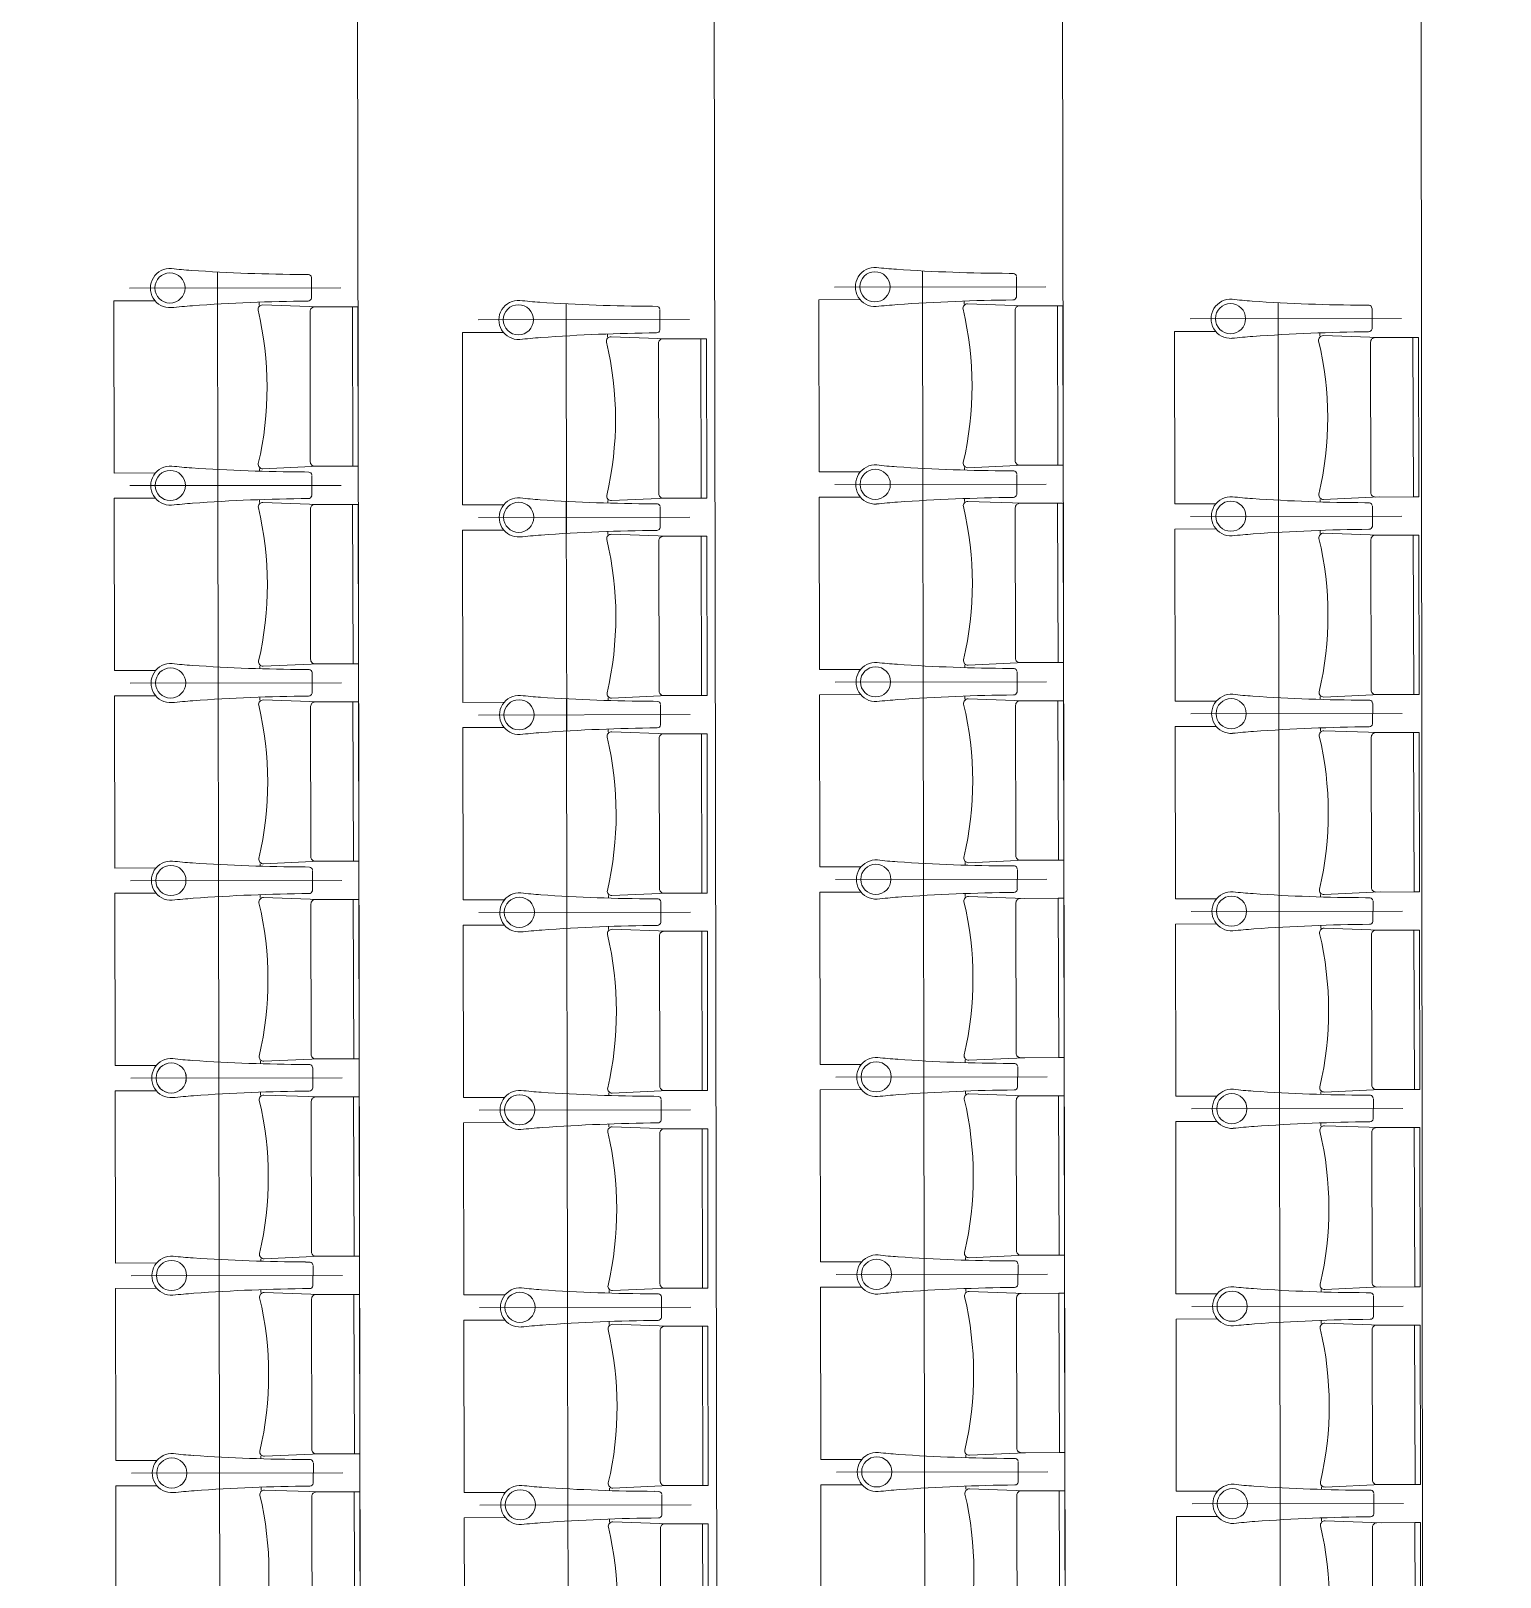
# Model space of a CAD drawing. Header units: millimetres. Extents: x 586 to 1010, y 369 to 668.
# Drawn here: x 701.259 to 705.416, y 475.729 to 480.103 of the extents above; entities that cross this region are included whole.
import ezdxf

# ---------------------------------------------------------------- set-up
doc = ezdxf.new("R2010")
doc.units = ezdxf.units.MM
doc.linetypes.add('CENTER', pattern=[2, 1.25, -0.25, 0.25, -0.25])
doc.linetypes.add('DASHED', pattern=[0.75, 0.5, -0.25])
doc.layers.add('plan line', color=7, linetype='Continuous', lineweight=15)

msp = doc.modelspace()

# ---------------------------------------------------------------- linework, layer by layer
at = {"color": 254, "lineweight": 25}
for points in [[(671.7124, 620.7085), (706.7355, 621.773), (754.2598, 613.8303), (814.6609, 600.1481), (855.7567, 598.0104), (895.0671, 567.0647), (920.0096, 542.0176), (952.0084, 521.2476), (977.2234, 504.6526), (979.6352, 479.2339), (986.3437, 463.8549), (988.7975, 462.3853)], [(654.944, 595.4717), (670.2671, 587.3174), (714.302, 595.1648), (787.0891, 595.1648), (819.3936, 580.9441), (821.0297, 562.8505), (813.4907, 552.7881), (808.7339, 539.6711), (796.4072, 534.7059), (791.0222, 527.249), (791.0222, 507.547), (797.3007, 476.5274), (814.9752, 463.8897), (836.1481, 474.6816), (874.0221, 478.5878), (885.7286, 462.7333), (863.0042, 436.0794), (845.7887, 420.6845), (845.1044, 408.6747)], [(639.2065, 583.4381), (644.7272, 575.638), (657.7961, 553.4401), (668.4043, 543.9291), (682.5178, 548.7307), (692.9838, 555.4778), (711.9339, 556.5828), (734.3456, 532.1334), (750.593, 477.7475), (754.1369, 444.164), (776.4657, 425.4473), (782.6172, 412.2355)]]:
    msp.add_spline(points, degree=3, dxfattribs=at)
at = {"layer": 'plan line'}
for p, q in [((704.1771, 480.6179), (704.1946, 469.5437)), ((702.1828, 480.5713), (702.2001, 469.5621)), ((703.209, 469.5964), (703.1917, 480.5621)), ((705.2023, 469.5739), (705.1918, 480.5653)), ((702.045, 479.414), (702.0321, 479.4142)), ((702.0531, 479.4043), (702.053, 479.3472)), ((704.0394, 479.4171), (704.0266, 479.4174)), ((704.0476, 479.4075), (704.0474, 479.3503)), ((701.4941, 479.3397), (701.6107, 479.3399)), ((701.4948, 478.8524), (701.4941, 479.3397)), ((701.9051, 479.3359), (701.9051, 479.3275)), ((703.0308, 479.3239), (703.0179, 479.3242)), ((703.0389, 479.3143), (703.0388, 479.2571)), ((703.4885, 479.3428), (703.6051, 479.343)), ((703.4893, 478.8555), (703.4885, 479.3428)), ((703.8995, 479.3391), (703.8995, 479.3306)), ((705.0455, 479.3271), (705.0327, 479.3273)), ((705.0536, 479.3175), (705.0535, 479.2603)), ((702.4799, 479.2496), (702.5965, 479.2498)), ((702.4806, 478.7623), (702.4799, 479.2496)), ((702.8909, 479.2459), (702.8909, 479.2374)), ((704.4946, 479.2528), (704.6112, 479.253)), ((704.4953, 478.7655), (704.4946, 479.2528)), ((704.9056, 479.249), (704.9056, 479.2406)), ((701.6114, 478.8526), (701.4948, 478.8524)), ((701.9058, 478.8648), (701.9058, 478.8575)), ((702.0459, 478.8552), (702.033, 478.8554)), ((702.0459, 478.8552), (702.033, 478.8554)), ((702.054, 478.8455), (702.0539, 478.7884)), ((702.054, 478.8455), (702.0539, 478.7884)), ((703.6058, 478.8557), (703.4893, 478.8555)), ((703.9002, 478.868), (703.9003, 478.8607)), ((704.0403, 478.8583), (704.0274, 478.8586)), ((704.0403, 478.8583), (704.0274, 478.8586)), ((704.0484, 478.8487), (704.0483, 478.7915)), ((704.0484, 478.8487), (704.0483, 478.7915)), ((701.4949, 478.7809), (701.6115, 478.7811)), ((701.4957, 478.2936), (701.4949, 478.7809)), ((701.906, 478.7771), (701.906, 478.7687)), ((702.5972, 478.7625), (702.4806, 478.7623)), ((702.8916, 478.7748), (702.8916, 478.7675)), ((703.0317, 478.7651), (703.0188, 478.7654)), ((703.0317, 478.7651), (703.0188, 478.7654)), ((703.0398, 478.7555), (703.0397, 478.6983)), ((703.0398, 478.7555), (703.0397, 478.6983)), ((703.4894, 478.784), (703.606, 478.7842)), ((703.4901, 478.2967), (703.4894, 478.784)), ((703.9004, 478.7803), (703.9004, 478.7718)), ((704.6119, 478.7657), (704.4953, 478.7655)), ((704.9063, 478.778), (704.9063, 478.7707)), ((705.0464, 478.7683), (705.0335, 478.7685)), ((705.0464, 478.7683), (705.0335, 478.7685)), ((705.0545, 478.7587), (705.0544, 478.7015)), ((705.0545, 478.7587), (705.0544, 478.7015)), ((702.4807, 478.6908), (702.5973, 478.691)), ((702.4815, 478.2035), (702.4807, 478.6908)), ((702.8918, 478.6871), (702.8918, 478.6786)), ((704.4955, 478.694), (704.6121, 478.6942)), ((704.4962, 478.2067), (704.4955, 478.694)), ((704.9065, 478.6902), (704.9065, 478.6818)), ((703.9011, 478.3092), (703.9011, 478.3019)), ((701.6123, 478.2938), (701.4957, 478.2936)), ((701.9067, 478.306), (701.9067, 478.2987)), ((702.0468, 478.2964), (702.0339, 478.2966)), ((702.0468, 478.2964), (702.0339, 478.2966)), ((702.0549, 478.2867), (702.0547, 478.2296)), ((702.0549, 478.2867), (702.0547, 478.2296)), ((703.6067, 478.2969), (703.4901, 478.2967)), ((704.0412, 478.2995), (704.0283, 478.2998)), ((704.0412, 478.2995), (704.0283, 478.2998)), ((704.0493, 478.2899), (704.0492, 478.2327)), ((704.0493, 478.2899), (704.0492, 478.2327)), ((701.4958, 478.2221), (701.6124, 478.2223)), ((701.4966, 477.7348), (701.4958, 478.2221)), ((703.4903, 478.2252), (703.6068, 478.2254)), ((703.491, 477.7379), (703.4903, 478.2252)), ((703.9013, 478.2215), (703.9013, 478.213)), ((701.9069, 478.2183), (701.9069, 478.2099)), ((702.5981, 478.2037), (702.4815, 478.2035)), ((702.8925, 478.216), (702.8925, 478.2087)), ((703.0326, 478.2063), (703.0197, 478.2066)), ((703.0326, 478.2063), (703.0197, 478.2066)), ((703.0407, 478.1967), (703.0405, 478.1395)), ((703.0407, 478.1967), (703.0405, 478.1395)), ((704.6128, 478.2069), (704.4962, 478.2067)), ((704.9072, 478.2192), (704.9072, 478.2119)), ((705.0473, 478.2095), (705.0344, 478.2097)), ((705.0473, 478.2095), (705.0344, 478.2097)), ((705.0554, 478.1999), (705.0552, 478.1427)), ((705.0554, 478.1999), (705.0552, 478.1427)), ((702.4816, 478.132), (702.5982, 478.1322)), ((704.4963, 478.1352), (704.6129, 478.1354)), ((704.4971, 477.6479), (704.4963, 478.1352)), ((702.4824, 477.6447), (702.4816, 478.132)), ((702.8926, 478.1283), (702.8927, 478.1198)), ((704.9074, 478.1314), (704.9074, 478.123)), ((701.9076, 477.7472), (701.9076, 477.7399)), ((703.902, 477.7504), (703.902, 477.7431)), ((704.0421, 477.7407), (704.0292, 477.741)), ((704.0421, 477.7407), (704.0292, 477.741)), ((701.6132, 477.735), (701.4966, 477.7348)), ((702.0476, 477.7376), (702.0348, 477.7378)), ((702.0476, 477.7376), (702.0348, 477.7378)), ((702.0558, 477.7279), (702.0556, 477.6708)), ((702.0558, 477.7279), (702.0556, 477.6708)), ((703.6076, 477.7381), (703.491, 477.7379)), ((704.0502, 477.7311), (704.05, 477.6739)), ((704.0502, 477.7311), (704.05, 477.6739)), ((701.4967, 477.6633), (701.6133, 477.6635)), ((701.4975, 477.176), (701.4967, 477.6633)), ((701.9077, 477.6595), (701.9077, 477.6511)), ((702.8934, 477.6572), (702.8934, 477.6499)), ((703.4911, 477.6664), (703.6077, 477.6666)), ((703.4919, 477.1791), (703.4911, 477.6664)), ((703.9022, 477.6627), (703.9022, 477.6542)), ((704.9081, 477.6604), (704.9081, 477.6531)), ((705.0481, 477.6507), (705.0353, 477.6509)), ((705.0481, 477.6507), (705.0353, 477.6509)), ((702.599, 477.6449), (702.4824, 477.6447)), ((703.0334, 477.6475), (703.0206, 477.6478)), ((703.0334, 477.6475), (703.0206, 477.6478)), ((703.0416, 477.6379), (703.0414, 477.5807)), ((703.0416, 477.6379), (703.0414, 477.5807)), ((704.6137, 477.6481), (704.4971, 477.6479)), ((705.0563, 477.6411), (705.0561, 477.5839)), ((705.0563, 477.6411), (705.0561, 477.5839)), ((702.4825, 477.5732), (702.5991, 477.5734)), ((702.4833, 477.0859), (702.4825, 477.5732)), ((702.8935, 477.5695), (702.8935, 477.561)), ((704.4972, 477.5764), (704.6138, 477.5766)), ((704.498, 477.0891), (704.4972, 477.5764)), ((704.9082, 477.5726), (704.9083, 477.5642)), ((701.6141, 477.1762), (701.4975, 477.176)), ((701.9085, 477.1884), (701.9085, 477.1811)), ((702.0485, 477.1788), (702.0357, 477.179)), ((702.0485, 477.1788), (702.0357, 477.179)), ((703.6085, 477.1793), (703.4919, 477.1791)), ((703.9029, 477.1916), (703.9029, 477.1843)), ((704.0429, 477.1819), (704.0301, 477.1822)), ((704.0429, 477.1819), (704.0301, 477.1822)), ((704.0511, 477.1723), (704.0509, 477.1151)), ((704.0511, 477.1723), (704.0509, 477.1151)), ((702.0567, 477.1691), (702.0565, 477.112)), ((702.0567, 477.1691), (702.0565, 477.112)), ((701.4976, 477.1045), (701.6142, 477.1047)), ((701.4984, 476.6172), (701.4976, 477.1045)), ((701.9086, 477.1007), (701.9086, 477.0923)), ((702.5999, 477.0861), (702.4833, 477.0859)), ((702.8943, 477.0984), (702.8943, 477.0911)), ((703.0343, 477.0887), (703.0215, 477.089)), ((703.0343, 477.0887), (703.0215, 477.089)), ((703.492, 477.1076), (703.6086, 477.1078)), ((703.4928, 476.6203), (703.492, 477.1076)), ((703.903, 477.1039), (703.903, 477.0954)), ((704.6146, 477.0893), (704.498, 477.0891)), ((704.909, 477.1016), (704.909, 477.0943)), ((705.049, 477.0919), (705.0362, 477.0921)), ((705.049, 477.0919), (705.0362, 477.0921)), ((705.0572, 477.0823), (705.057, 477.0251)), ((705.0572, 477.0823), (705.057, 477.0251)), ((703.0425, 477.0791), (703.0423, 477.0219)), ((703.0425, 477.0791), (703.0423, 477.0219)), ((702.4834, 477.0144), (702.6, 477.0146)), ((702.4842, 476.5271), (702.4834, 477.0144)), ((702.8944, 477.0107), (702.8944, 477.0022)), ((704.4981, 477.0176), (704.6147, 477.0178)), ((704.4989, 476.5303), (704.4981, 477.0176)), ((704.9091, 477.0138), (704.9091, 477.0054)), ((701.615, 476.6174), (701.4984, 476.6172)), ((701.9094, 476.6296), (701.9094, 476.6223)), ((702.0494, 476.62), (702.0365, 476.6202)), ((702.0494, 476.62), (702.0365, 476.6202)), ((702.0575, 476.6103), (702.0574, 476.5532)), ((702.0575, 476.6103), (702.0574, 476.5532)), ((703.6094, 476.6205), (703.4928, 476.6203)), ((703.9038, 476.6328), (703.9038, 476.6255)), ((704.0438, 476.6231), (704.031, 476.6234)), ((704.0438, 476.6231), (704.031, 476.6234)), ((704.052, 476.6135), (704.0518, 476.5563)), ((704.052, 476.6135), (704.0518, 476.5563)), ((701.4985, 476.5457), (701.6151, 476.5459)), ((701.4992, 476.0584), (701.4985, 476.5457)), ((701.9095, 476.5419), (701.9095, 476.5335)), ((702.6008, 476.5273), (702.4842, 476.5271)), ((702.8952, 476.5396), (702.8952, 476.5323)), ((703.0352, 476.5299), (703.0223, 476.5302)), ((703.0352, 476.5299), (703.0223, 476.5302)), ((703.0433, 476.5203), (703.0432, 476.4631)), ((703.0433, 476.5203), (703.0432, 476.4631)), ((703.4929, 476.5488), (703.6095, 476.549)), ((703.4937, 476.0615), (703.4929, 476.5488)), ((703.9039, 476.5451), (703.9039, 476.5366)), ((704.6155, 476.5305), (704.4989, 476.5303)), ((704.9099, 476.5428), (704.9099, 476.5355)), ((705.0499, 476.5331), (705.0371, 476.5333)), ((705.0499, 476.5331), (705.0371, 476.5333)), ((705.0581, 476.5235), (705.0579, 476.4663)), ((705.0581, 476.5235), (705.0579, 476.4663)), ((702.4843, 476.4556), (702.6009, 476.4558)), ((702.485, 475.9683), (702.4843, 476.4556)), ((702.8953, 476.4519), (702.8953, 476.4434)), ((704.499, 476.4588), (704.6156, 476.459)), ((704.4998, 475.9715), (704.499, 476.4588)), ((704.91, 476.455), (704.91, 476.4466)), ((701.6158, 476.0586), (701.4992, 476.0584)), ((701.9102, 476.0708), (701.9102, 476.0635)), ((702.0503, 476.0612), (702.0374, 476.0614)), ((702.0503, 476.0612), (702.0374, 476.0614)), ((702.0584, 476.0515), (702.0583, 475.9944)), ((702.0584, 476.0515), (702.0583, 475.9944)), ((703.6103, 476.0617), (703.4937, 476.0615)), ((703.9047, 476.074), (703.9047, 476.0667)), ((704.0447, 476.0643), (704.0319, 476.0646)), ((704.0447, 476.0643), (704.0319, 476.0646)), ((704.0528, 476.0547), (704.0527, 475.9975)), ((704.0528, 476.0547), (704.0527, 475.9975)), ((703.4938, 475.99), (703.6104, 475.9902)), ((703.4945, 475.5027), (703.4938, 475.99)), ((701.4994, 475.9869), (701.6159, 475.9871)), ((701.5001, 475.4996), (701.4994, 475.9869)), ((701.9104, 475.9831), (701.9104, 475.9747)), ((702.6016, 475.9685), (702.485, 475.9683)), ((702.896, 475.9808), (702.896, 475.9735)), ((703.0361, 475.9711), (703.0232, 475.9714)), ((703.0361, 475.9711), (703.0232, 475.9714)), ((703.0442, 475.9615), (703.0441, 475.9043)), ((703.0442, 475.9615), (703.0441, 475.9043)), ((703.9048, 475.9863), (703.9048, 475.9778)), ((704.6163, 475.9717), (704.4998, 475.9715)), ((704.9107, 475.984), (704.9108, 475.9767)), ((705.0508, 475.9743), (705.0379, 475.9745)), ((705.0508, 475.9743), (705.0379, 475.9745)), ((705.0589, 475.9647), (705.0588, 475.9075)), ((705.0589, 475.9647), (705.0588, 475.9075)), ((702.4852, 475.8968), (702.6017, 475.897)), ((702.4859, 475.4095), (702.4852, 475.8968)), ((702.8962, 475.8931), (702.8962, 475.8846)), ((704.4999, 475.9), (704.6165, 475.9002)), ((704.5006, 475.4127), (704.4999, 475.9)), ((704.9109, 475.8962), (704.9109, 475.8878))]:
    msp.add_line(p, q, dxfattribs=at)
at = {"layer": 'plan line', "linetype": 'DASHED', "ltscale": 3}
for p, q in [((701.7885, 478.7716), (701.7875, 479.4212)), ((703.7829, 478.7748), (703.7819, 479.4243)), ((702.7743, 478.6816), (702.7733, 479.3311)), ((704.789, 478.6848), (704.788, 479.3343)), ((701.7894, 478.2128), (701.7883, 478.8624)), ((703.7838, 478.216), (703.7828, 478.8655)), ((702.7752, 478.1228), (702.7741, 478.7723)), ((704.7899, 478.126), (704.7889, 478.7755)), ((701.7903, 477.654), (701.7892, 478.3036)), ((703.7847, 477.6572), (703.7836, 478.3067)), ((702.776, 477.564), (702.775, 478.2135)), ((704.7908, 477.5672), (704.7897, 478.2167)), ((701.7911, 477.0952), (701.7901, 477.7448)), ((703.7856, 477.0984), (703.7845, 477.7479)), ((702.7769, 477.0052), (702.7759, 477.6547)), ((704.7916, 477.0084), (704.7906, 477.6579)), ((701.792, 476.5364), (701.791, 477.186)), ((703.7864, 476.5396), (703.7854, 477.1891)), ((702.7778, 476.4464), (702.7768, 477.0959)), ((704.7925, 476.4496), (704.7915, 477.0991)), ((701.7929, 475.9776), (701.7919, 476.6272)), ((703.7873, 475.9808), (703.7863, 476.6303)), ((702.7787, 475.8876), (702.7777, 476.5371)), ((704.7934, 475.8908), (704.7924, 476.5403)), ((701.7938, 475.4188), (701.7928, 476.0684)), ((703.7882, 475.422), (703.7872, 476.0715)), ((702.7796, 475.3288), (702.7786, 475.9783)), ((704.7943, 475.332), (704.7933, 475.9815))]:
    msp.add_line(p, q, dxfattribs=at)
at = {"layer": 'plan line', "linetype": 'CENTER', "ltscale": 3}
for p, q in [((702.1365, 479.3764), (701.5386, 479.3755)), ((704.1309, 479.3796), (703.533, 479.3786)), ((703.1223, 479.2864), (702.5244, 479.2854)), ((705.137, 479.2896), (704.5391, 479.2886)), ((702.1374, 478.8176), (701.5395, 478.8167)), ((702.1374, 478.8176), (701.5395, 478.8167)), ((704.1318, 478.8208), (703.5339, 478.8198)), ((704.1318, 478.8208), (703.5339, 478.8198)), ((703.1232, 478.7276), (702.5253, 478.7266)), ((703.1232, 478.7276), (702.5253, 478.7266)), ((705.1379, 478.7308), (704.54, 478.7298)), ((705.1379, 478.7308), (704.54, 478.7298)), ((702.1383, 478.2588), (701.5403, 478.2579)), ((702.1383, 478.2588), (701.5403, 478.2579)), ((704.1327, 478.262), (703.5348, 478.261)), ((704.1327, 478.262), (703.5348, 478.261)), ((703.1241, 478.1688), (702.5261, 478.1678)), ((703.1241, 478.1688), (702.5261, 478.1678)), ((705.1388, 478.172), (704.5408, 478.171)), ((705.1388, 478.172), (704.5408, 478.171)), ((702.1392, 477.7), (701.5412, 477.6991)), ((702.1392, 477.7), (701.5412, 477.6991)), ((704.1336, 477.7032), (703.5356, 477.7022)), ((704.1336, 477.7032), (703.5356, 477.7022)), ((703.125, 477.61), (702.527, 477.609)), ((703.125, 477.61), (702.527, 477.609)), ((705.1397, 477.6132), (704.5417, 477.6122)), ((705.1397, 477.6132), (704.5417, 477.6122)), ((702.14, 477.1412), (701.5421, 477.1403)), ((702.14, 477.1412), (701.5421, 477.1403)), ((704.1345, 477.1444), (703.5365, 477.1434)), ((704.1345, 477.1444), (703.5365, 477.1434)), ((703.1258, 477.0512), (702.5279, 477.0502)), ((703.1258, 477.0512), (702.5279, 477.0502)), ((705.1405, 477.0544), (704.5426, 477.0534)), ((705.1405, 477.0544), (704.5426, 477.0534)), ((702.1409, 476.5824), (701.543, 476.5815)), ((702.1409, 476.5824), (701.543, 476.5815)), ((704.1353, 476.5856), (703.5374, 476.5846)), ((704.1353, 476.5856), (703.5374, 476.5846)), ((703.1267, 476.4924), (702.5288, 476.4914)), ((703.1267, 476.4924), (702.5288, 476.4914)), ((705.1414, 476.4956), (704.5435, 476.4946)), ((705.1414, 476.4956), (704.5435, 476.4946)), ((702.1418, 476.0236), (701.5439, 476.0227)), ((702.1418, 476.0236), (701.5439, 476.0227)), ((704.1362, 476.0268), (703.5383, 476.0258)), ((704.1362, 476.0268), (703.5383, 476.0258)), ((703.1276, 475.9336), (702.5297, 475.9326)), ((703.1276, 475.9336), (702.5297, 475.9326)), ((705.1423, 475.9368), (704.5444, 475.9358)), ((705.1423, 475.9368), (704.5444, 475.9358))]:
    msp.add_line(p, q, dxfattribs=at)
at = {"layer": 'plan line'}
for points in [[(702.0732, 479.3224), (701.9149, 479.3279, 0.474715), (701.902, 479.3132, -0.115865), (701.9027, 478.8791, 0.474715), (701.9157, 478.8644), (702.0739, 478.8715)], [(702.1687, 479.3225), (702.0617, 479.3223, 0.414214), (702.049, 479.3096), (702.0497, 478.8842, 0.414214), (702.0624, 478.8715), (702.1702, 478.8717), (702.1687, 479.3225)], [(704.0676, 479.3255), (703.9093, 479.3311, 0.474715), (703.8964, 479.3163, -0.115865), (703.8971, 478.8823, 0.474715), (703.9101, 478.8676), (704.0683, 478.8747)], [(704.1632, 479.3256), (704.0561, 479.3255, 0.414214), (704.0435, 479.3128), (704.0441, 478.8873, 0.414214), (704.0569, 478.8747), (704.1646, 478.8748), (704.1632, 479.3256)], [(703.059, 479.2323), (702.9007, 479.2379, 0.474715), (702.8878, 479.2231, -0.115865), (702.8885, 478.7891, 0.474715), (702.9015, 478.7744), (703.0597, 478.7815)], [(703.1545, 479.2324), (703.0475, 479.2323, 0.414214), (703.0348, 479.2196), (703.0355, 478.7941, 0.414214), (703.0482, 478.7815), (703.156, 478.7816), (703.1545, 479.2324)], [(705.0737, 479.2355), (704.9154, 479.2411, 0.474715), (704.9025, 479.2263, -0.115865), (704.9032, 478.7923, 0.474715), (704.9162, 478.7775), (705.0744, 478.7847)], [(705.1692, 479.2356), (705.0622, 479.2355, 0.414214), (705.0496, 479.2227), (705.0502, 478.7973, 0.414214), (705.0629, 478.7846), (705.1707, 478.7848), (705.1692, 479.2356)], [(702.0741, 478.7636), (701.9158, 478.7691, 0.474715), (701.9029, 478.7544, -0.115865), (701.9036, 478.3203, 0.474715), (701.9165, 478.3056), (702.0748, 478.3127)], [(702.1696, 478.7637), (702.0626, 478.7635, 0.414214), (702.0499, 478.7508), (702.0506, 478.3254, 0.414214), (702.0633, 478.3127), (702.1711, 478.3129), (702.1696, 478.7637)], [(704.0685, 478.7667), (703.9102, 478.7723, 0.474715), (703.8973, 478.7575, -0.115865), (703.898, 478.3235, 0.474715), (703.911, 478.3088), (704.0692, 478.3159)], [(704.164, 478.7668), (704.057, 478.7667, 0.414214), (704.0443, 478.754), (704.045, 478.3285, 0.414214), (704.0577, 478.3159), (704.1655, 478.316), (704.164, 478.7668)], [(703.0599, 478.6735), (702.9016, 478.6791, 0.474715), (702.8887, 478.6643, -0.115865), (702.8894, 478.2303, 0.474715), (702.9023, 478.2156), (703.0606, 478.2227)], [(703.1554, 478.6736), (703.0484, 478.6735, 0.414214), (703.0357, 478.6608), (703.0364, 478.2353, 0.414214), (703.0491, 478.2227), (703.1569, 478.2228), (703.1554, 478.6736)], [(705.0746, 478.6767), (704.9163, 478.6823, 0.474715), (704.9034, 478.6675, -0.115865), (704.9041, 478.2335, 0.474715), (704.917, 478.2187), (705.0753, 478.2259)], [(705.1701, 478.6768), (705.0631, 478.6767, 0.414214), (705.0504, 478.6639), (705.0511, 478.2385, 0.414214), (705.0638, 478.2258), (705.1716, 478.226), (705.1701, 478.6768)], [(702.0749, 478.2048), (701.9167, 478.2103, 0.474715), (701.9038, 478.1956, -0.115865), (701.9044, 477.7615, 0.474715), (701.9174, 477.7468), (702.0756, 477.7539)], [(702.1705, 478.2049), (702.0635, 478.2047, 0.414214), (702.0508, 478.192), (702.0515, 477.7666, 0.414214), (702.0642, 477.7539), (702.172, 477.7541), (702.1705, 478.2049)], [(704.0694, 478.2079), (703.9111, 478.2135, 0.474715), (703.8982, 478.1987, -0.115865), (703.8989, 477.7647, 0.474715), (703.9118, 477.75), (704.0701, 477.7571)], [(704.1649, 478.208), (704.0579, 478.2079, 0.414214), (704.0452, 478.1952), (704.0459, 477.7697, 0.414214), (704.0586, 477.7571), (704.1664, 477.7572), (704.1649, 478.208)], [(703.0607, 478.1147), (702.9025, 478.1203, 0.474715), (702.8896, 478.1055, -0.115865), (702.8902, 477.6715, 0.474715), (702.9032, 477.6568), (703.0614, 477.6639)], [(703.1563, 478.1148), (703.0493, 478.1147, 0.414214), (703.0366, 478.102), (703.0373, 477.6765, 0.414214), (703.05, 477.6639), (703.1578, 477.664), (703.1563, 478.1148)], [(705.0754, 478.1179), (704.9172, 478.1235, 0.474715), (704.9043, 478.1087, -0.115865), (704.9049, 477.6747, 0.474715), (704.9179, 477.6599), (705.0762, 477.6671)], [(705.171, 478.118), (705.064, 478.1179, 0.414214), (705.0513, 478.1051), (705.052, 477.6797, 0.414214), (705.0647, 477.667), (705.1725, 477.6672), (705.171, 478.118)], [(702.0758, 477.646), (701.9176, 477.6515, 0.474715), (701.9046, 477.6368, -0.115865), (701.9053, 477.2027, 0.474715), (701.9183, 477.188), (702.0765, 477.1951)], [(704.0702, 477.6491), (703.912, 477.6547, 0.474715), (703.8991, 477.6399, -0.115865), (703.8997, 477.2059, 0.474715), (703.9127, 477.1912), (704.0709, 477.1983)], [(702.1714, 477.6461), (702.0644, 477.6459, 0.414214), (702.0517, 477.6332), (702.0524, 477.2078, 0.414214), (702.0651, 477.1951), (702.1729, 477.1953), (702.1714, 477.6461)], [(704.1658, 477.6492), (704.0588, 477.6491, 0.414214), (704.0461, 477.6364), (704.0468, 477.2109, 0.414214), (704.0595, 477.1983), (704.1673, 477.1984), (704.1658, 477.6492)], [(705.0763, 477.5591), (704.9181, 477.5647, 0.474715), (704.9051, 477.5499, -0.115865), (704.9058, 477.1159, 0.474715), (704.9188, 477.1011), (705.077, 477.1083)], [(703.0616, 477.5559), (702.9034, 477.5615, 0.474715), (702.8904, 477.5467, -0.115865), (702.8911, 477.1127, 0.474715), (702.9041, 477.098), (703.0623, 477.1051)], [(703.1572, 477.556), (703.0502, 477.5559, 0.414214), (703.0375, 477.5432), (703.0382, 477.1177, 0.414214), (703.0509, 477.1051), (703.1587, 477.1052), (703.1572, 477.556)], [(705.1719, 477.5592), (705.0649, 477.5591, 0.414214), (705.0522, 477.5463), (705.0529, 477.1209, 0.414214), (705.0656, 477.1082), (705.1734, 477.1084), (705.1719, 477.5592)], [(702.0767, 477.0872), (701.9184, 477.0927, 0.474715), (701.9055, 477.078, -0.115865), (701.9062, 476.6439, 0.474715), (701.9192, 476.6292), (702.0774, 476.6363)], [(702.1723, 477.0873), (702.0653, 477.0871, 0.414214), (702.0526, 477.0744), (702.0532, 476.649, 0.414214), (702.066, 476.6363), (702.1737, 476.6365), (702.1723, 477.0873)], [(704.0711, 477.0903), (703.9129, 477.0959, 0.474715), (703.8999, 477.0811, -0.115865), (703.9006, 476.6471, 0.474715), (703.9136, 476.6324), (704.0718, 476.6395)], [(704.1667, 477.0904), (704.0597, 477.0903, 0.414214), (704.047, 477.0776), (704.0477, 476.6521, 0.414214), (704.0604, 476.6395), (704.1682, 476.6396), (704.1667, 477.0904)], [(703.0625, 476.9971), (702.9042, 477.0027, 0.474715), (702.8913, 476.9879, -0.115865), (702.892, 476.5539, 0.474715), (702.905, 476.5392), (703.0632, 476.5463)], [(703.1581, 476.9972), (703.0511, 476.9971, 0.414214), (703.0384, 476.9844), (703.039, 476.5589, 0.414214), (703.0518, 476.5463), (703.1595, 476.5464), (703.1581, 476.9972)], [(705.0772, 477.0003), (704.919, 477.0059, 0.474715), (704.906, 476.9911, -0.115865), (704.9067, 476.5571, 0.474715), (704.9197, 476.5423), (705.0779, 476.5495)], [(705.1728, 477.0004), (705.0658, 477.0003, 0.414214), (705.0531, 476.9875), (705.0538, 476.5621, 0.414214), (705.0665, 476.5494), (705.1742, 476.5496), (705.1728, 477.0004)], [(702.0776, 476.5284), (701.9193, 476.5339, 0.474715), (701.9064, 476.5192, -0.115865), (701.9071, 476.0851, 0.474715), (701.9201, 476.0704), (702.0783, 476.0775)], [(702.1731, 476.5285), (702.0661, 476.5283, 0.414214), (702.0535, 476.5156), (702.0541, 476.0902, 0.414214), (702.0668, 476.0775), (702.1746, 476.0777), (702.1731, 476.5285)], [(704.072, 476.5315), (703.9137, 476.5371, 0.474715), (703.9008, 476.5223, -0.115865), (703.9015, 476.0883, 0.474715), (703.9145, 476.0736), (704.0727, 476.0807)], [(704.1676, 476.5316), (704.0606, 476.5315, 0.414214), (704.0479, 476.5188), (704.0485, 476.0933, 0.414214), (704.0613, 476.0807), (704.169, 476.0808), (704.1676, 476.5316)], [(703.0634, 476.4383), (702.9051, 476.4439, 0.474715), (702.8922, 476.4291, -0.115865), (702.8929, 475.9951, 0.474715), (702.9059, 475.9804), (703.0641, 475.9875)], [(703.1589, 476.4384), (703.0519, 476.4383, 0.414214), (703.0393, 476.4256), (703.0399, 476.0001, 0.414214), (703.0526, 475.9875), (703.1604, 475.9876), (703.1589, 476.4384)], [(705.0781, 476.4415), (704.9198, 476.4471, 0.474715), (704.9069, 476.4323, -0.115865), (704.9076, 475.9983, 0.474715), (704.9206, 475.9835), (705.0788, 475.9907)], [(705.1737, 476.4416), (705.0666, 476.4415, 0.414214), (705.054, 476.4287), (705.0546, 476.0033, 0.414214), (705.0674, 475.9906), (705.1751, 475.9908), (705.1737, 476.4416)], [(702.0785, 475.9696), (701.9202, 475.9751, 0.474715), (701.9073, 475.9604, -0.115865), (701.908, 475.5263, 0.474715), (701.9209, 475.5116), (702.0792, 475.5187)], [(702.174, 475.9697), (702.067, 475.9695, 0.414214), (702.0543, 475.9568), (702.055, 475.5314, 0.414214), (702.0677, 475.5187), (702.1755, 475.5189), (702.174, 475.9697)], [(704.0729, 475.9727), (703.9146, 475.9783, 0.474715), (703.9017, 475.9635, -0.115865), (703.9024, 475.5295, 0.474715), (703.9154, 475.5148), (704.0736, 475.5219)], [(704.1684, 475.9728), (704.0614, 475.9727, 0.414214), (704.0488, 475.96), (704.0494, 475.5345, 0.414214), (704.0621, 475.5219), (704.1699, 475.522), (704.1684, 475.9728)], [(703.0643, 475.8795), (702.906, 475.8851, 0.474715), (702.8931, 475.8703, -0.115865), (702.8938, 475.4363, 0.474715), (702.9067, 475.4216), (703.065, 475.4287)], [(703.1598, 475.8796), (703.0528, 475.8795, 0.414214), (703.0401, 475.8668), (703.0408, 475.4413, 0.414214), (703.0535, 475.4287), (703.1613, 475.4288), (703.1598, 475.8796)], [(705.079, 475.8827), (704.9207, 475.8883, 0.474715), (704.9078, 475.8735, -0.115865), (704.9085, 475.4395, 0.474715), (704.9215, 475.4248), (705.0797, 475.4319)], [(705.1745, 475.8828), (705.0675, 475.8827, 0.414214), (705.0548, 475.8699), (705.0555, 475.4445, 0.414214), (705.0682, 475.4318), (705.176, 475.432), (705.1745, 475.8828)]]:
    msp.add_lwpolyline(points, format="xyb", dxfattribs=at)
for points in [[(702.1847, 479.3225), (702.1855, 478.8717), (702.1702, 478.8717), (702.1687, 479.3225), (702.1847, 479.3225)], [(704.1792, 479.3256), (704.1799, 478.8748), (704.1646, 478.8748), (704.1632, 479.3256), (704.1792, 479.3256)], [(703.1705, 479.2324), (703.1713, 478.7816), (703.156, 478.7816), (703.1545, 479.2324), (703.1705, 479.2324)], [(705.1853, 479.2356), (705.186, 478.7848), (705.1707, 478.7848), (705.1692, 479.2356), (705.1853, 479.2356)], [(702.1856, 478.7637), (702.1863, 478.3129), (702.1711, 478.3129), (702.1696, 478.7637), (702.1856, 478.7637)], [(704.18, 478.7668), (704.1808, 478.316), (704.1655, 478.316), (704.164, 478.7668), (704.18, 478.7668)], [(703.1714, 478.6736), (703.1721, 478.2228), (703.1569, 478.2228), (703.1554, 478.6736), (703.1714, 478.6736)], [(705.1861, 478.6768), (705.1868, 478.226), (705.1716, 478.226), (705.1701, 478.6768), (705.1861, 478.6768)], [(702.1865, 478.2049), (702.1872, 477.7541), (702.172, 477.7541), (702.1705, 478.2049), (702.1865, 478.2049)], [(704.1809, 478.208), (704.1816, 477.7572), (704.1664, 477.7572), (704.1649, 478.208), (704.1809, 478.208)], [(703.1723, 478.1148), (703.173, 477.664), (703.1578, 477.664), (703.1563, 478.1148), (703.1723, 478.1148)], [(705.187, 478.118), (705.1877, 477.6672), (705.1725, 477.6672), (705.171, 478.118), (705.187, 478.118)], [(702.1874, 477.6461), (702.1881, 477.1953), (702.1729, 477.1953), (702.1714, 477.6461), (702.1874, 477.6461)], [(704.1818, 477.6492), (704.1825, 477.1984), (704.1673, 477.1984), (704.1658, 477.6492), (704.1818, 477.6492)], [(703.1732, 477.556), (703.1739, 477.1052), (703.1587, 477.1052), (703.1572, 477.556), (703.1732, 477.556)], [(705.1879, 477.5592), (705.1886, 477.1084), (705.1734, 477.1084), (705.1719, 477.5592), (705.1879, 477.5592)], [(702.1883, 477.0873), (702.189, 476.6365), (702.1737, 476.6365), (702.1723, 477.0873), (702.1883, 477.0873)], [(704.1827, 477.0905), (704.1834, 476.6396), (704.1682, 476.6396), (704.1667, 477.0904), (704.1827, 477.0905)], [(703.1741, 476.9972), (703.1748, 476.5464), (703.1595, 476.5464), (703.1581, 476.9972), (703.1741, 476.9972)], [(705.1888, 477.0004), (705.1895, 476.5496), (705.1742, 476.5496), (705.1728, 477.0004), (705.1888, 477.0004)], [(702.1891, 476.5285), (702.1899, 476.0777), (702.1746, 476.0777), (702.1731, 476.5285), (702.1891, 476.5285)], [(704.1836, 476.5317), (704.1843, 476.0808), (704.169, 476.0808), (704.1676, 476.5316), (704.1836, 476.5317)], [(703.1749, 476.4384), (703.1757, 475.9876), (703.1604, 475.9876), (703.1589, 476.4384), (703.1749, 476.4384)], [(705.1897, 476.4416), (705.1904, 475.9908), (705.1751, 475.9908), (705.1737, 476.4416), (705.1897, 476.4416)], [(702.19, 475.9697), (702.1907, 475.5189), (702.1755, 475.5189), (702.174, 475.9697), (702.19, 475.9697)], [(704.1845, 475.9729), (704.1852, 475.522), (704.1699, 475.522), (704.1684, 475.9728), (704.1845, 475.9729)], [(703.1758, 475.8796), (703.1765, 475.4288), (703.1613, 475.4288), (703.1598, 475.8796), (703.1758, 475.8796)], [(705.1905, 475.8828), (705.1913, 475.432), (705.176, 475.432), (705.1745, 475.8828), (705.1905, 475.8828)]]:
    msp.add_lwpolyline(points, dxfattribs=at)
for centre in [(701.6527, 479.376), (703.6471, 479.3792), (702.6385, 479.286), (704.6532, 479.2891), (701.6536, 478.8172), (701.6536, 478.8172), (703.648, 478.8204), (703.648, 478.8204), (702.6394, 478.7272), (702.6394, 478.7272), (704.6541, 478.7303), (704.6541, 478.7303), (701.6545, 478.2584), (701.6545, 478.2584), (703.6489, 478.2616), (703.6489, 478.2616), (702.6403, 478.1684), (702.6403, 478.1684), (704.655, 478.1715), (704.655, 478.1715), (701.6554, 477.6996), (701.6554, 477.6996), (703.6498, 477.7028), (703.6498, 477.7028), (702.6412, 477.6096), (702.6412, 477.6096), (704.6559, 477.6127), (704.6559, 477.6127), (701.6563, 477.1408), (701.6562, 477.1408), (703.6507, 477.144), (703.6507, 477.144), (702.6421, 477.0508), (702.642, 477.0508), (704.6568, 477.0539), (704.6568, 477.0539), (701.6571, 476.582), (701.6571, 476.582), (703.6516, 476.5852), (703.6516, 476.5852), (702.6429, 476.492), (702.6429, 476.492), (704.6576, 476.4951), (704.6576, 476.4951), (701.658, 476.0232), (701.658, 476.0232), (703.6524, 476.0264), (703.6524, 476.0264), (702.6438, 475.9332), (702.6438, 475.9332), (704.6585, 475.9364), (704.6585, 475.9364)]:
    msp.add_circle(centre, 0.0427, dxfattribs=at)
for centre, radius, start, end in [((701.6529, 479.3757), 0.0554, 85.5424, 273.5847), ((701.7775, 480.4183), 0.9947, 263.0552, 266.318), ((702.052, 484.4108), 4.9966, 266.1162, 269.7717), ((702.0436, 479.4047), 0.00935, 8.5288, 81.652), ((703.6473, 479.3788), 0.0554, 85.5424, 273.5847), ((703.7719, 480.4215), 0.9947, 263.0552, 266.318), ((704.0465, 484.4139), 4.9966, 266.1162, 269.7717), ((704.0381, 479.4079), 0.00935, 8.5288, 81.652), ((702.0445, 475.3841), 3.9554, 94.7628, 95.6309), ((702.0946, 474.0106), 5.3287, 90.5499, 94.0735), ((702.0434, 479.3487), 0.00967, 269.4661, 350.9165), ((702.6387, 479.2856), 0.0554, 85.5424, 273.5847), ((702.7633, 480.3283), 0.9947, 263.0552, 266.318), ((703.0378, 484.3207), 4.9966, 266.1162, 269.7717), ((703.0294, 479.3147), 0.00935, 8.5288, 81.652), ((704.0389, 475.3873), 3.9554, 94.7628, 95.6309), ((704.089, 474.0137), 5.3287, 90.5499, 94.0735), ((704.0378, 479.3519), 0.00967, 269.4661, 350.9165), ((704.6534, 479.2888), 0.0554, 85.5424, 273.5847), ((704.778, 480.3315), 0.9947, 263.0552, 266.318), ((705.0526, 484.3239), 4.9966, 266.1162, 269.7717), ((705.0441, 479.3179), 0.00935, 8.5288, 81.652), ((703.0303, 475.2941), 3.9554, 94.7628, 95.6309), ((703.0804, 473.9205), 5.3287, 90.5499, 94.0735), ((703.0292, 479.2587), 0.00967, 269.4661, 350.9165), ((705.045, 475.2973), 3.9554, 94.7628, 95.6309), ((705.0951, 473.9237), 5.3287, 90.5499, 94.0735), ((705.0439, 479.2618), 0.00967, 269.4661, 350.9165), ((701.6538, 478.8169), 0.0554, 85.5424, 273.5847), ((701.6538, 478.8169), 0.0554, 85.5424, 273.5847), ((701.7784, 479.8595), 0.9947, 263.0552, 266.318), ((701.7784, 479.8595), 0.9947, 263.0552, 266.318), ((702.0529, 483.852), 4.9966, 266.1162, 269.7717), ((702.0529, 483.852), 4.9966, 266.1162, 269.7717), ((702.0445, 478.8459), 0.00935, 8.5288, 81.652), ((702.0445, 478.8459), 0.00935, 8.5288, 81.652), ((703.6482, 478.82), 0.0554, 85.5424, 273.5847), ((703.6482, 478.82), 0.0554, 85.5424, 273.5847), ((703.7728, 479.8627), 0.9947, 263.0552, 266.318), ((703.7728, 479.8627), 0.9947, 263.0552, 266.318), ((704.0474, 483.8551), 4.9966, 266.1162, 269.7717), ((704.0473, 483.8551), 4.9966, 266.1162, 269.7717), ((704.0389, 478.8491), 0.00935, 8.5288, 81.652), ((704.0389, 478.8491), 0.00935, 8.5288, 81.652), ((702.0443, 478.7899), 0.00967, 269.4661, 350.9165), ((702.0443, 478.7899), 0.00967, 269.4661, 350.9165), ((704.0387, 478.7931), 0.00967, 269.4661, 350.9165), ((704.0387, 478.7931), 0.00967, 269.4661, 350.9165), ((702.0453, 474.8253), 3.9554, 94.7628, 95.6309), ((702.0454, 474.8253), 3.9554, 94.7628, 95.6309), ((702.0955, 473.4518), 5.3287, 90.5499, 94.0735), ((702.0955, 473.4518), 5.3287, 90.5499, 94.0735), ((702.6396, 478.7268), 0.0554, 85.5424, 273.5847), ((702.6396, 478.7268), 0.0554, 85.5424, 273.5847), ((702.7642, 479.7695), 0.9947, 263.0552, 266.318), ((702.7642, 479.7695), 0.9947, 263.0552, 266.318), ((703.0387, 483.7619), 4.9966, 266.1162, 269.7717), ((703.0387, 483.7619), 4.9966, 266.1162, 269.7717), ((703.0303, 478.7559), 0.00935, 8.5288, 81.652), ((703.0303, 478.7559), 0.00935, 8.5288, 81.652), ((704.0398, 474.8285), 3.9554, 94.7628, 95.6309), ((704.0398, 474.8285), 3.9554, 94.7628, 95.6309), ((704.0899, 473.4549), 5.3287, 90.5499, 94.0735), ((704.0899, 473.4549), 5.3287, 90.5499, 94.0735), ((704.6543, 478.73), 0.0554, 85.5424, 273.5847), ((704.6543, 478.73), 0.0554, 85.5424, 273.5847), ((704.7789, 479.7727), 0.9947, 263.0552, 266.318), ((704.7789, 479.7727), 0.9947, 263.0552, 266.318), ((705.0534, 483.7651), 4.9966, 266.1162, 269.7717), ((705.0534, 483.7651), 4.9966, 266.1162, 269.7717), ((705.045, 478.7591), 0.00935, 8.5288, 81.652), ((705.045, 478.7591), 0.00935, 8.5288, 81.652), ((705.0448, 478.703), 0.00967, 269.4661, 350.9165), ((705.0448, 478.703), 0.00967, 269.4661, 350.9165), ((703.0311, 474.7353), 3.9554, 94.7628, 95.6309), ((703.0311, 474.7353), 3.9554, 94.7628, 95.6309), ((703.0813, 473.3617), 5.3287, 90.5499, 94.0735), ((703.0813, 473.3617), 5.3287, 90.5499, 94.0735), ((703.0301, 478.6999), 0.00967, 269.4661, 350.9165), ((703.0301, 478.6999), 0.00967, 269.4661, 350.9165), ((705.0459, 474.7385), 3.9554, 94.7628, 95.6309), ((705.0459, 474.7385), 3.9554, 94.7628, 95.6309), ((705.096, 473.3649), 5.3287, 90.5499, 94.0735), ((705.096, 473.3649), 5.3287, 90.5499, 94.0735), ((701.6547, 478.2581), 0.0554, 85.5424, 273.5847), ((701.6547, 478.2581), 0.0554, 85.5424, 273.5847), ((701.7793, 479.3007), 0.9947, 263.0552, 266.318), ((701.7792, 479.3007), 0.9947, 263.0552, 266.318), ((702.0538, 483.2932), 4.9966, 266.1162, 269.7717), ((702.0538, 483.2932), 4.9966, 266.1162, 269.7717), ((703.6491, 478.2612), 0.0554, 85.5424, 273.5847), ((703.6491, 478.2612), 0.0554, 85.5424, 273.5847), ((703.7737, 479.3039), 0.9947, 263.0552, 266.318), ((703.7737, 479.3039), 0.9947, 263.0552, 266.318), ((704.0482, 483.2963), 4.9966, 266.1162, 269.7717), ((704.0482, 483.2963), 4.9966, 266.1162, 269.7717), ((702.0454, 478.2871), 0.00935, 8.5288, 81.652), ((702.0454, 478.2871), 0.00935, 8.5288, 81.652), ((704.0398, 478.2903), 0.00935, 8.5288, 81.652), ((704.0398, 478.2903), 0.00935, 8.5288, 81.652), ((702.0963, 472.893), 5.3287, 90.5499, 94.0735), ((702.0963, 472.893), 5.3287, 90.5499, 94.0735), ((702.0452, 478.2311), 0.00967, 269.4661, 350.9165), ((702.0452, 478.2311), 0.00967, 269.4661, 350.9165), ((702.6405, 478.168), 0.0554, 85.5424, 273.5847), ((702.6405, 478.168), 0.0554, 85.5424, 273.5847), ((702.7651, 479.2107), 0.9947, 263.0552, 266.318), ((702.765, 479.2107), 0.9947, 263.0552, 266.318), ((704.0908, 472.8961), 5.3287, 90.5499, 94.0735), ((704.0908, 472.8961), 5.3287, 90.5499, 94.0735), ((704.0396, 478.2343), 0.00967, 269.4661, 350.9165), ((704.0396, 478.2343), 0.00967, 269.4661, 350.9165), ((704.6552, 478.1712), 0.0554, 85.5424, 273.5847), ((704.6552, 478.1712), 0.0554, 85.5424, 273.5847), ((704.7798, 479.2139), 0.9947, 263.0552, 266.318), ((704.7798, 479.2139), 0.9947, 263.0552, 266.318), ((705.0543, 483.2063), 4.9966, 266.1162, 269.7717), ((705.0543, 483.2063), 4.9966, 266.1162, 269.7717), ((702.0462, 474.2665), 3.9554, 94.7628, 95.6309), ((702.0462, 474.2665), 3.9554, 94.7628, 95.6309), ((703.0396, 483.2031), 4.9966, 266.1162, 269.7717), ((703.0396, 483.2031), 4.9966, 266.1162, 269.7717), ((703.0312, 478.1971), 0.00935, 8.5288, 81.652), ((703.0312, 478.1971), 0.00935, 8.5288, 81.652), ((704.0407, 474.2697), 3.9554, 94.7628, 95.6309), ((704.0407, 474.2697), 3.9554, 94.7628, 95.6309), ((705.0459, 478.2003), 0.00935, 8.5288, 81.652), ((705.0459, 478.2003), 0.00935, 8.5288, 81.652), ((703.031, 478.1411), 0.00967, 269.4661, 350.9165), ((703.031, 478.1411), 0.00967, 269.4661, 350.9165), ((705.0968, 472.8061), 5.3287, 90.5499, 94.0735), ((705.0968, 472.8061), 5.3287, 90.5499, 94.0735), ((705.0457, 478.1442), 0.00967, 269.4661, 350.9165), ((705.0457, 478.1442), 0.00967, 269.4661, 350.9165), ((703.032, 474.1765), 3.9554, 94.7628, 95.6309), ((703.032, 474.1765), 3.9554, 94.7628, 95.6309), ((703.0821, 472.8029), 5.3287, 90.5499, 94.0735), ((703.0821, 472.8029), 5.3287, 90.5499, 94.0735), ((705.0467, 474.1797), 3.9554, 94.7628, 95.6309), ((705.0467, 474.1797), 3.9554, 94.7628, 95.6309), ((701.6556, 477.6993), 0.0554, 85.5424, 273.5847), ((701.6555, 477.6993), 0.0554, 85.5424, 273.5847), ((701.7801, 478.7419), 0.9947, 263.0552, 266.318), ((701.7801, 478.7419), 0.9947, 263.0552, 266.318), ((702.0547, 482.7344), 4.9966, 266.1162, 269.7717), ((702.0547, 482.7344), 4.9966, 266.1162, 269.7717), ((703.65, 477.7024), 0.0554, 85.5424, 273.5847), ((703.65, 477.7024), 0.0554, 85.5424, 273.5847), ((703.7746, 478.7451), 0.9947, 263.0552, 266.318), ((703.7746, 478.7451), 0.9947, 263.0552, 266.318), ((704.0491, 482.7375), 4.9966, 266.1162, 269.7717), ((704.0491, 482.7375), 4.9966, 266.1162, 269.7717), ((704.0407, 477.7315), 0.00935, 8.5288, 81.652), ((704.0407, 477.7315), 0.00935, 8.5288, 81.652), ((702.0463, 477.7283), 0.00935, 8.5288, 81.652), ((702.0463, 477.7283), 0.00935, 8.5288, 81.652), ((702.0972, 472.3342), 5.3287, 90.5499, 94.0735), ((702.0972, 472.3342), 5.3287, 90.5499, 94.0735), ((702.0461, 477.6723), 0.00967, 269.4661, 350.9165), ((702.0461, 477.6723), 0.00967, 269.4661, 350.9165), ((702.6414, 477.6092), 0.0554, 85.5424, 273.5847), ((702.6413, 477.6092), 0.0554, 85.5424, 273.5847), ((702.7659, 478.6519), 0.9947, 263.0552, 266.318), ((702.7659, 478.6519), 0.9947, 263.0552, 266.318), ((703.0405, 482.6443), 4.9966, 266.1162, 269.7717), ((703.0405, 482.6443), 4.9966, 266.1162, 269.7717), ((704.0415, 473.7109), 3.9554, 94.7628, 95.6309), ((704.0415, 473.7109), 3.9554, 94.7628, 95.6309), ((704.0916, 472.3373), 5.3287, 90.5499, 94.0735), ((704.0916, 472.3373), 5.3287, 90.5499, 94.0735), ((704.0405, 477.6755), 0.00967, 269.4661, 350.9165), ((704.0405, 477.6755), 0.00967, 269.4661, 350.9165), ((704.6561, 477.6124), 0.0554, 85.5424, 273.5847), ((704.6561, 477.6124), 0.0554, 85.5424, 273.5847), ((704.7806, 478.6551), 0.9947, 263.0552, 266.318), ((704.7806, 478.6551), 0.9947, 263.0552, 266.318), ((705.0552, 482.6475), 4.9966, 266.1162, 269.7717), ((705.0552, 482.6475), 4.9966, 266.1162, 269.7717), ((702.0471, 473.7077), 3.9554, 94.7628, 95.6309), ((702.0471, 473.7077), 3.9554, 94.7628, 95.6309), ((703.0321, 477.6383), 0.00935, 8.5288, 81.652), ((703.0321, 477.6383), 0.00935, 8.5288, 81.652), ((705.0468, 477.6415), 0.00935, 8.5288, 81.652), ((705.0468, 477.6415), 0.00935, 8.5288, 81.652), ((703.083, 472.2441), 5.3287, 90.5499, 94.0735), ((703.083, 472.2441), 5.3287, 90.5499, 94.0735), ((703.0319, 477.5823), 0.00967, 269.4661, 350.9165), ((703.0319, 477.5823), 0.00967, 269.4661, 350.9165), ((705.0977, 472.2473), 5.3287, 90.5499, 94.0735), ((705.0977, 472.2473), 5.3287, 90.5499, 94.0735), ((705.0466, 477.5854), 0.00967, 269.4661, 350.9165), ((705.0466, 477.5854), 0.00967, 269.4661, 350.9165), ((703.0329, 473.6177), 3.9554, 94.7628, 95.6309), ((703.0329, 473.6177), 3.9554, 94.7628, 95.6309), ((705.0476, 473.6209), 3.9554, 94.7628, 95.6309), ((705.0476, 473.6209), 3.9554, 94.7628, 95.6309), ((701.6564, 477.1405), 0.0554, 85.5424, 273.5847), ((701.6564, 477.1405), 0.0554, 85.5424, 273.5847), ((701.781, 478.1831), 0.9947, 263.0552, 266.318), ((701.781, 478.1831), 0.9947, 263.0552, 266.318), ((702.0556, 482.1756), 4.9966, 266.1162, 269.7717), ((702.0556, 482.1756), 4.9966, 266.1162, 269.7717), ((702.0472, 477.1695), 0.00935, 8.5288, 81.652), ((702.0472, 477.1695), 0.00935, 8.5288, 81.652), ((703.6509, 477.1436), 0.0554, 85.5424, 273.5847), ((703.6509, 477.1436), 0.0554, 85.5424, 273.5847), ((703.7754, 478.1863), 0.9947, 263.0552, 266.318), ((703.7754, 478.1863), 0.9947, 263.0552, 266.318), ((704.05, 482.1787), 4.9966, 266.1162, 269.7717), ((704.05, 482.1787), 4.9966, 266.1162, 269.7717), ((704.0416, 477.1727), 0.00935, 8.5288, 81.652), ((704.0416, 477.1727), 0.00935, 8.5288, 81.652), ((702.048, 473.1489), 3.9554, 94.7628, 95.6309), ((702.048, 473.1489), 3.9554, 94.7628, 95.6309), ((702.0981, 471.7754), 5.3287, 90.5499, 94.0735), ((702.0981, 471.7754), 5.3287, 90.5499, 94.0735), ((702.0469, 477.1135), 0.00967, 269.4661, 350.9165), ((702.0469, 477.1135), 0.00967, 269.4661, 350.9165), ((702.6422, 477.0504), 0.0554, 85.5424, 273.5847), ((702.6422, 477.0504), 0.0554, 85.5424, 273.5847), ((702.7668, 478.0931), 0.9947, 263.0552, 266.318), ((702.7668, 478.0931), 0.9947, 263.0552, 266.318), ((703.0414, 482.0855), 4.9966, 266.1162, 269.7717), ((703.0414, 482.0855), 4.9966, 266.1162, 269.7717), ((703.033, 477.0795), 0.00935, 8.5288, 81.652), ((703.033, 477.0795), 0.00935, 8.5288, 81.652), ((704.0424, 473.1521), 3.9554, 94.7628, 95.6309), ((704.0424, 473.1521), 3.9554, 94.7628, 95.6309), ((704.0925, 471.7785), 5.3287, 90.5499, 94.0735), ((704.0925, 471.7785), 5.3287, 90.5499, 94.0735), ((704.0414, 477.1167), 0.00967, 269.4661, 350.9165), ((704.0414, 477.1167), 0.00967, 269.4661, 350.9165), ((704.6569, 477.0536), 0.0554, 85.5424, 273.5847), ((704.6569, 477.0536), 0.0554, 85.5424, 273.5847), ((704.7815, 478.0963), 0.9947, 263.0552, 266.318), ((704.7815, 478.0963), 0.9947, 263.0552, 266.318), ((705.0561, 482.0887), 4.9966, 266.1162, 269.7717), ((705.0561, 482.0887), 4.9966, 266.1162, 269.7717), ((705.0477, 477.0827), 0.00935, 8.5288, 81.652), ((705.0477, 477.0827), 0.00935, 8.5288, 81.652), ((703.0338, 473.0589), 3.9554, 94.7628, 95.6309), ((703.0338, 473.0589), 3.9554, 94.7628, 95.6309), ((703.0839, 471.6853), 5.3287, 90.5499, 94.0735), ((703.0839, 471.6853), 5.3287, 90.5499, 94.0735), ((703.0327, 477.0235), 0.00967, 269.4661, 350.9165), ((703.0327, 477.0235), 0.00967, 269.4661, 350.9165), ((705.0485, 473.0621), 3.9554, 94.7628, 95.6309), ((705.0485, 473.0621), 3.9554, 94.7628, 95.6309), ((705.0986, 471.6885), 5.3287, 90.5499, 94.0735), ((705.0986, 471.6885), 5.3287, 90.5499, 94.0735), ((705.0475, 477.0266), 0.00967, 269.4661, 350.9165), ((705.0475, 477.0266), 0.00967, 269.4661, 350.9165), ((701.6573, 476.5817), 0.0554, 85.5424, 273.5847), ((701.6573, 476.5817), 0.0554, 85.5424, 273.5847), ((701.7819, 477.6243), 0.9947, 263.0552, 266.318), ((701.7819, 477.6243), 0.9947, 263.0552, 266.318), ((702.0565, 481.6168), 4.9966, 266.1162, 269.7717), ((702.0565, 481.6168), 4.9966, 266.1162, 269.7717), ((702.048, 476.6107), 0.00935, 8.5288, 81.652), ((702.048, 476.6107), 0.00935, 8.5288, 81.652), ((703.6517, 476.5848), 0.0554, 85.5424, 273.5847), ((703.6517, 476.5848), 0.0554, 85.5424, 273.5847), ((703.7763, 477.6275), 0.9947, 263.0552, 266.318), ((703.7763, 477.6275), 0.9947, 263.0552, 266.318), ((704.0509, 481.6199), 4.9966, 266.1162, 269.7717), ((704.0509, 481.6199), 4.9966, 266.1162, 269.7717), ((704.0425, 476.6139), 0.00935, 8.5288, 81.652), ((704.0425, 476.6139), 0.00935, 8.5288, 81.652), ((702.0489, 472.5901), 3.9554, 94.7628, 95.6309), ((702.0489, 472.5901), 3.9554, 94.7628, 95.6309), ((702.099, 471.2166), 5.3287, 90.5499, 94.0735), ((702.099, 471.2166), 5.3287, 90.5499, 94.0735), ((702.0478, 476.5547), 0.00967, 269.4661, 350.9165), ((702.0478, 476.5547), 0.00967, 269.4661, 350.9165), ((702.6431, 476.4916), 0.0554, 85.5424, 273.5847), ((702.6431, 476.4916), 0.0554, 85.5424, 273.5847), ((702.7677, 477.5343), 0.9947, 263.0552, 266.318), ((702.7677, 477.5343), 0.9947, 263.0552, 266.318), ((703.0423, 481.5267), 4.9966, 266.1162, 269.7717), ((703.0423, 481.5267), 4.9966, 266.1162, 269.7717), ((703.0338, 476.5207), 0.00935, 8.5288, 81.652), ((703.0338, 476.5207), 0.00935, 8.5288, 81.652), ((704.0433, 472.5933), 3.9554, 94.7628, 95.6309), ((704.0433, 472.5933), 3.9554, 94.7628, 95.6309), ((704.0934, 471.2197), 5.3287, 90.5499, 94.0735), ((704.0934, 471.2197), 5.3287, 90.5499, 94.0735), ((704.0423, 476.5579), 0.00967, 269.4661, 350.9165), ((704.0423, 476.5579), 0.00967, 269.4661, 350.9165), ((704.6578, 476.4948), 0.0554, 85.5424, 273.5847), ((704.6578, 476.4948), 0.0554, 85.5424, 273.5847), ((704.7824, 477.5375), 0.9947, 263.0552, 266.318), ((704.7824, 477.5375), 0.9947, 263.0552, 266.318), ((705.057, 481.5299), 4.9966, 266.1162, 269.7717), ((705.057, 481.5299), 4.9966, 266.1162, 269.7717), ((705.0486, 476.5239), 0.00935, 8.5288, 81.652), ((705.0486, 476.5239), 0.00935, 8.5288, 81.652), ((703.0347, 472.5001), 3.9554, 94.7628, 95.6309), ((703.0347, 472.5001), 3.9554, 94.7628, 95.6309), ((703.0848, 471.1265), 5.3287, 90.5499, 94.0735), ((703.0848, 471.1265), 5.3287, 90.5499, 94.0735), ((703.0336, 476.4647), 0.00967, 269.4661, 350.9165), ((703.0336, 476.4647), 0.00967, 269.4661, 350.9165), ((705.0494, 472.5033), 3.9554, 94.7628, 95.6309), ((705.0494, 472.5033), 3.9554, 94.7628, 95.6309), ((705.0995, 471.1297), 5.3287, 90.5499, 94.0735), ((705.0995, 471.1297), 5.3287, 90.5499, 94.0735), ((705.0483, 476.4678), 0.00967, 269.4661, 350.9165), ((705.0483, 476.4678), 0.00967, 269.4661, 350.9165), ((701.6582, 476.0229), 0.0554, 85.5424, 273.5847), ((701.6582, 476.0229), 0.0554, 85.5424, 273.5847), ((701.7828, 477.0655), 0.9947, 263.0552, 266.318), ((701.7828, 477.0655), 0.9947, 263.0552, 266.318), ((703.6526, 476.026), 0.0554, 85.5424, 273.5847), ((703.6526, 476.026), 0.0554, 85.5424, 273.5847), ((703.7772, 477.0687), 0.9947, 263.0552, 266.318), ((703.7772, 477.0687), 0.9947, 263.0552, 266.318), ((702.0573, 481.058), 4.9966, 266.1162, 269.7717), ((702.0573, 481.058), 4.9966, 266.1162, 269.7717), ((702.0489, 476.0519), 0.00935, 8.5288, 81.652), ((702.0489, 476.0519), 0.00935, 8.5288, 81.652), ((704.0518, 481.0611), 4.9966, 266.1162, 269.7717), ((704.0518, 481.0611), 4.9966, 266.1162, 269.7717), ((704.0433, 476.0551), 0.00935, 8.5288, 81.652), ((704.0433, 476.0551), 0.00935, 8.5288, 81.652), ((702.0487, 475.9959), 0.00967, 269.4661, 350.9165), ((702.0487, 475.9959), 0.00967, 269.4661, 350.9165), ((704.0943, 470.6609), 5.3287, 90.5499, 94.0735), ((704.0943, 470.6609), 5.3287, 90.5499, 94.0735), ((704.0431, 475.9991), 0.00967, 269.4661, 350.9165), ((704.0431, 475.9991), 0.00967, 269.4661, 350.9165), ((704.6587, 475.936), 0.0554, 85.5424, 273.5847), ((704.6587, 475.936), 0.0554, 85.5424, 273.5847), ((704.7833, 476.9787), 0.9947, 263.0552, 266.318), ((704.7833, 476.9787), 0.9947, 263.0552, 266.318), ((702.0498, 472.0313), 3.9554, 94.7628, 95.6309), ((702.0498, 472.0313), 3.9554, 94.7628, 95.6309), ((702.0999, 470.6578), 5.3287, 90.5499, 94.0735), ((702.0999, 470.6578), 5.3287, 90.5499, 94.0735), ((702.644, 475.9328), 0.0554, 85.5424, 273.5847), ((702.644, 475.9328), 0.0554, 85.5424, 273.5847), ((702.7686, 476.9755), 0.9947, 263.0552, 266.318), ((702.7686, 476.9755), 0.9947, 263.0552, 266.318), ((703.0431, 480.9679), 4.9966, 266.1162, 269.7717), ((703.0431, 480.9679), 4.9966, 266.1162, 269.7717), ((703.0347, 475.9619), 0.00935, 8.5288, 81.652), ((703.0347, 475.9619), 0.00935, 8.5288, 81.652), ((704.0442, 472.0345), 3.9554, 94.7628, 95.6309), ((704.0442, 472.0345), 3.9554, 94.7628, 95.6309), ((705.0578, 480.9711), 4.9966, 266.1162, 269.7717), ((705.0578, 480.9711), 4.9966, 266.1162, 269.7717), ((705.0494, 475.9651), 0.00935, 8.5288, 81.652), ((705.0494, 475.9651), 0.00935, 8.5288, 81.652), ((703.0345, 475.9059), 0.00967, 269.4661, 350.9165), ((703.0345, 475.9059), 0.00967, 269.4661, 350.9165), ((705.0492, 475.909), 0.00967, 269.4661, 350.9165), ((705.0492, 475.909), 0.00967, 269.4661, 350.9165), ((703.0356, 471.9413), 3.9554, 94.7628, 95.6309), ((703.0356, 471.9413), 3.9554, 94.7628, 95.6309), ((703.0857, 470.5677), 5.3287, 90.5499, 94.0735), ((703.0857, 470.5677), 5.3287, 90.5499, 94.0735), ((705.0503, 471.9445), 3.9554, 94.7628, 95.6309), ((705.0503, 471.9445), 3.9554, 94.7628, 95.6309), ((705.1004, 470.5709), 5.3287, 90.5499, 94.0735), ((705.1004, 470.5709), 5.3287, 90.5499, 94.0735)]:
    msp.add_arc(centre, radius, start, end, dxfattribs=at)

doc.saveas('drawing.dxf')
